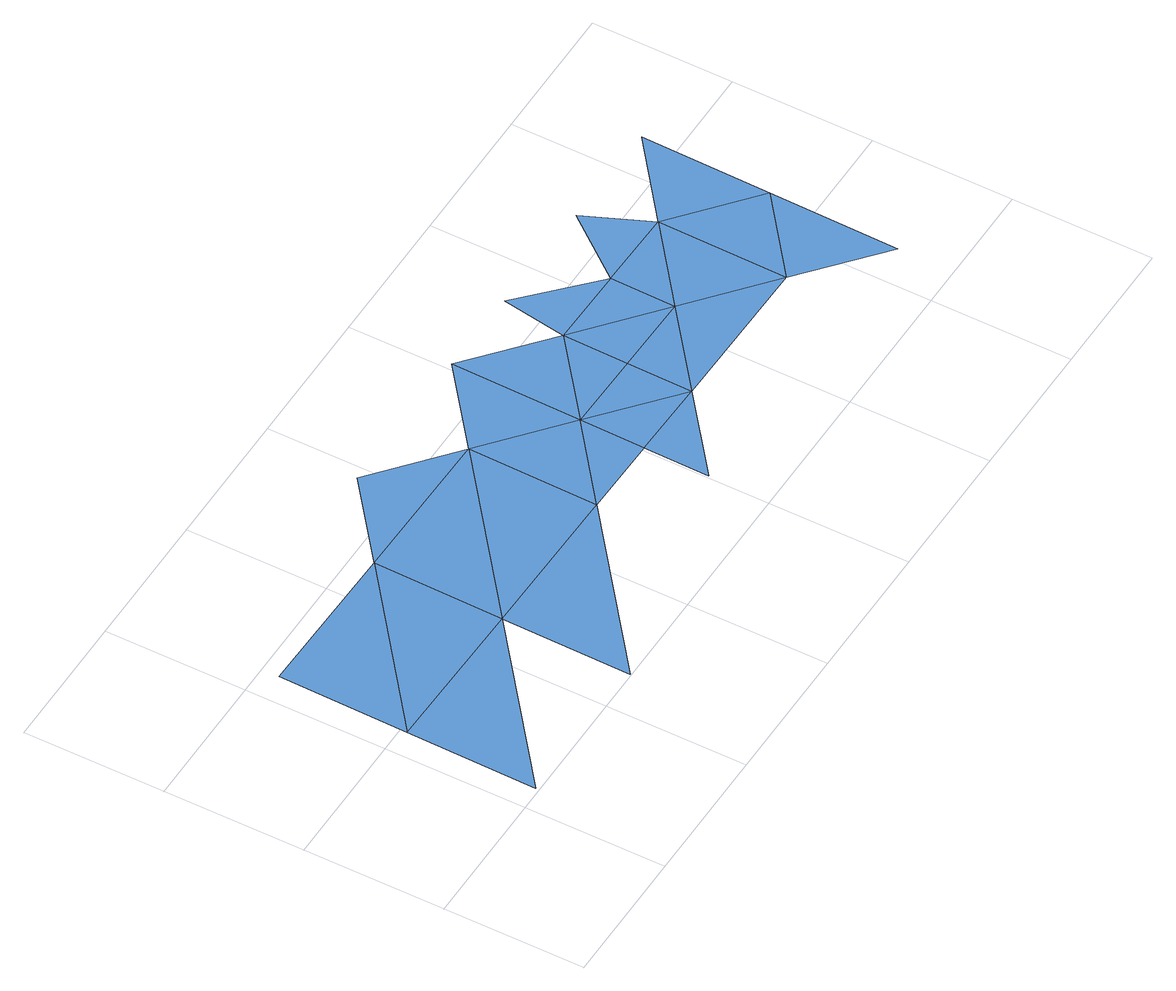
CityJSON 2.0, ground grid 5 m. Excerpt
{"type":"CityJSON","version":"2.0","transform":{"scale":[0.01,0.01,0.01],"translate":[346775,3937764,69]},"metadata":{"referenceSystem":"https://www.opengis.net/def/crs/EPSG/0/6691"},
"CityObjects":{
"waterbody1":{"type":"WaterBody","attributes":{"name":"8","class":"1140","function":"1","WaterBodyRiverFloodingRiskAttribute.description":"4","WaterBodyRiverFloodingRiskAttribute.rankOrg":"3","WaterBodyRiverFloodingRiskAttribute.adminType":"2","WaterBodyRiverFloodingRiskAttribute.scale":"L1"},"geometry":[{"type":"MultiSurface","lod":"1","boundaries":[[[0,1,2]],[[3,0,4]],[[4,0,2]],[[5,4,2]],[[2,6,7]],[[5,8,4]],[[5,2,7]],[[9,10,7]],[[5,7,10]],[[5,10,11]],[[12,11,10]],[[12,10,13]],[[13,14,12]],[[15,16,12]],[[14,15,12]]]}]},
"waterbody2":{"type":"WaterBody","attributes":{"name":"8","class":"1140","function":"1","WaterBodyRiverFloodingRiskAttribute.description":"4","WaterBodyRiverFloodingRiskAttribute.rankOrg":"2","WaterBodyRiverFloodingRiskAttribute.adminType":"2","WaterBodyRiverFloodingRiskAttribute.scale":"L1"},"geometry":[{"type":"MultiSurface","lod":"1","boundaries":[[[9,17,18]],[[10,9,18]],[[13,10,18]],[[14,13,18]],[[19,14,18]],[[20,15,14]],[[19,20,14]],[[21,15,20]],[[19,22,20]],[[19,23,22]],[[22,24,20]]]}]}
},
"vertices":[
[97,476,54],[89,14,54],[663,466,54],[105,938,54],[671,928,54],[1237,918,54],[655,4,54],[1229,456,54],[958,1154,54],[1513,451,54],[1517,683,54],[1525,1145,54],[1804,909,54],[1800,678,54],[2083,673,54],[2087,904,54],[1840,1139,54],
[1509,220,54],[1796,447,54],[2362,437,54],[2370,899,54],[2267,1132,54],[2649,663,54],[2641,201,54],[2657,1125,54]
]}
